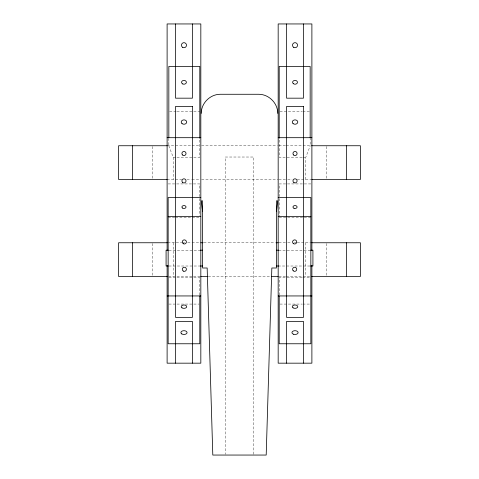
<?xml version="1.0" encoding="UTF-8"?>
<svg xmlns="http://www.w3.org/2000/svg" width="479" height="479" viewBox="0 0 479 479"><rect width="100%" height="100%" fill="white"/><g stroke="black" fill="none" stroke-linecap="round" stroke-linejoin="round"><path stroke-width="0.36" stroke-dasharray="2.4 1.8" d="M305.776 179.457L305.776 157.346L310.224 145.742M169.572 111.35L176.206 111.35M176.943 111.35L199.797 111.35M279.94 111.35L302.057 111.35M302.794 111.35L309.428 111.35M167.111 145.742L191.301 145.742M192.037 145.742L200.096 145.742M201.575 145.742L277.425 145.742M278.904 145.742L285.502 145.742M286.232 145.742L310.422 145.742M168.776 145.742L173.224 157.346L176.176 157.346M176.919 157.346L199.797 157.346L199.797 138.054M302.081 157.346L279.203 157.346L279.203 137.689M302.824 157.346L305.776 157.346M167.111 179.457L181.775 179.457M186.906 179.457L191.301 179.457M192.037 179.457L200.096 179.457M201.575 179.457L278.173 179.457M278.904 179.457L286.963 179.457M287.699 179.457L292.094 179.457M297.225 179.457L311.009 179.457M168.147 183.93L199.797 183.93L199.797 215.448M310.853 183.93L279.203 183.93L279.203 216.909M168.147 217.646L174.805 217.646M175.506 217.646L199.797 217.646M279.203 217.646L303.494 217.646M304.195 217.646L310.853 217.646M167.794 242.757L181.775 242.757M182.505 242.757L184.702 242.757M187.636 242.757L191.301 242.757M192.037 242.757L200.096 242.757M203.803 242.757L275.197 242.757M278.904 242.757L286.963 242.757M287.699 242.757L291.364 242.757M294.298 242.757L296.495 242.757M297.225 242.757L311.889 242.757M168.889 250.188L200.827 250.188M278.682 250.188L310.111 250.188M168.889 266.013L200.827 266.013M278.173 266.013L310.111 266.013M168.578 276.473L192.768 276.473M193.498 276.473L200.096 276.473M208.269 276.473L270.731 276.473M278.904 276.473L285.502 276.473M286.232 276.473L310.422 276.473M168.883 277.64L176.242 277.64M176.979 277.64L199.797 277.64L199.797 295.262M302.021 277.64L279.203 277.64L279.203 295.262M302.758 277.64L310.117 277.64M168.883 304.075L176.242 304.075M176.979 304.075L199.06 304.075M279.94 304.075L302.021 304.075M302.758 304.075L310.117 304.075M326.72 146.472L326.72 178.721M326.72 243.494L326.72 275.742M310.164 137.689L310.164 145.742M305.776 242.757L305.776 276.473M253.816 454.302L253.816 157.022L225.184 157.022L225.184 454.302M173.224 157.346L173.224 179.457M173.224 242.757L173.224 276.473M168.836 138.263L168.836 145.742M152.28 146.472L152.28 178.721M152.28 243.494L152.28 275.742"/><path stroke-width="0.72" d="M276.449 211.604L277.754 200.647M201.246 113.403C201.18 103.165 210.137 94.213 220.376 94.273L258.624 94.273C268.863 94.213 277.82 103.165 277.754 113.403M167.111 137.689L200.827 137.689M278.173 137.689L311.889 137.689M167.345 145.742L118.606 145.742L118.606 179.457L167.243 179.457M311.655 145.742L360.394 145.742L360.394 179.457L311.757 179.457M200.827 197.552L168.147 197.552L168.147 343.766L199.797 343.766L199.797 295.944M278.173 197.552L310.853 197.552L310.853 343.766L279.203 343.766L279.203 295.944M168.147 216.472L200.827 216.472M278.173 216.472L310.853 216.472M167.243 242.757L118.606 242.757L118.606 276.473L167.243 276.473M200.827 242.757L203.06 242.757M275.94 242.757L278.173 242.757M311.757 242.757L360.394 242.757L360.394 276.473L311.757 276.473M168.315 250.188L166.081 250.188L166.081 266.013L168.315 266.013M200.318 250.188L202.551 250.188M276.449 250.188L278.682 250.188M310.685 250.188L312.919 250.188L312.919 266.013L310.685 266.013M200.318 266.013L202.551 266.013M276.449 266.013L278.682 266.013M200.827 276.473L207.521 276.473M271.479 276.473L278.173 276.473M167.111 295.944L200.827 295.944M278.173 295.944L311.889 295.944M201.246 200.647L202.551 211.604M346.539 145.742L346.539 179.457M346.539 242.757L346.539 276.473M311.889 250.409L311.889 23.95L278.173 23.95L278.173 363.172L311.889 363.172L311.889 265.342M310.164 137.689L310.164 66.431L279.203 66.431L279.203 138.054M303.458 23.95L303.458 98.177L286.598 98.177L286.598 23.95M303.458 363.172L303.458 321.397L286.598 321.397L286.598 363.172M276.449 200.647L276.449 268L271.838 268L266.198 455.05L212.802 455.05L207.162 268L202.551 268L202.551 200.647M199.797 138.054L199.797 66.431L168.836 66.431L168.836 137.689M192.402 23.95L192.402 98.177L175.542 98.177L175.542 23.95M192.402 363.172L192.402 321.397L175.542 321.397L175.542 363.172M167.111 250.409L167.111 23.95L200.827 23.95L200.827 363.172L167.111 363.172L167.111 265.342M132.461 145.742L132.461 179.457M132.461 242.757L132.461 276.473M192.402 106.428L175.542 106.428L175.542 317.391L192.402 317.391L192.402 106.428M303.458 106.428L286.598 106.428L286.598 317.391L303.458 317.391L303.458 106.428M183.307 243.721A2.066 2.066 0 0 0 186.403 241.931A2.066 2.066 0 0 0 183.307 240.147A2.066 2.066 0 0 0 183.307 243.721M183.307 271.084A2.066 2.066 0 0 0 186.403 269.3A2.066 2.066 0 0 0 183.307 267.51A2.066 2.066 0 0 0 183.307 271.084M182.511 208.048A2.066 1.461 0 0 0 185.966 207.389A2.066 1.461 0 0 0 183.439 205.605A2.066 1.461 0 0 0 182.511 208.048M182.768 83.957A2.407 1.91 0 0 0 186.379 82.304A2.407 1.91 0 0 0 182.768 80.652A2.407 1.91 0 0 0 182.768 83.957M182.026 123.6A2.754 2.179 0 0 0 186.63 122.624A2.754 2.179 0 0 0 183.259 119.954A2.754 2.179 0 0 0 182.026 123.6M182.709 47.373A2.521 2.521 0 0 0 186.493 45.194A2.521 2.521 0 0 0 182.709 43.008A2.521 2.521 0 0 0 182.709 47.373M182.511 182.331A2.066 2.066 0 0 0 185.966 181.409A2.066 2.066 0 0 0 183.439 178.883A2.066 2.066 0 0 0 182.511 182.331M182.511 154.968A2.066 2.066 0 0 0 185.966 154.04A2.066 2.066 0 0 0 183.439 151.514A2.066 2.066 0 0 0 182.511 154.968M181.781 333.917A3.096 1.892 0 0 0 186.96 333.073A3.096 1.892 0 0 0 183.17 330.755A3.096 1.892 0 0 0 181.781 333.917M182.026 307.853A2.754 1.676 0 0 0 186.63 307.105A2.754 1.676 0 0 0 183.259 305.045A2.754 1.676 0 0 0 182.026 307.853M293.202 243.392A2.066 2.066 0 0 0 296.657 242.464A2.066 2.066 0 0 0 294.124 239.937A2.066 2.066 0 0 0 293.202 243.392M293.202 270.761A2.066 2.066 0 0 0 296.657 269.833A2.066 2.066 0 0 0 294.124 267.306A2.066 2.066 0 0 0 293.202 270.761M293.328 83.651A2.407 1.91 0 0 0 297.357 82.795A2.407 1.91 0 0 0 294.405 80.46A2.407 1.91 0 0 0 293.328 83.651M293.082 123.6A2.754 2.179 0 0 0 297.687 122.624A2.754 2.179 0 0 0 294.316 119.954A2.754 2.179 0 0 0 293.082 123.6M293.765 47.373A2.521 2.521 0 0 0 297.549 45.194A2.521 2.521 0 0 0 293.765 43.008A2.521 2.521 0 0 0 293.765 47.373M293.998 182.661A2.066 2.066 0 0 0 297.094 180.876A2.066 2.066 0 0 0 293.998 179.086A2.066 2.066 0 0 0 293.998 182.661M293.567 154.968A2.066 2.066 0 0 0 297.022 154.04A2.066 2.066 0 0 0 294.495 151.514A2.066 2.066 0 0 0 293.567 154.968M293.998 208.275A2.066 1.461 0 0 0 297.094 207.012A2.066 1.461 0 0 0 293.998 205.748A2.066 1.461 0 0 0 293.998 208.275M293.477 334.216A3.096 1.892 0 0 0 298.124 332.582A3.096 1.892 0 0 0 293.477 330.947A3.096 1.892 0 0 0 293.477 334.216M293.082 307.853A2.754 1.676 0 0 0 297.687 307.105A2.754 1.676 0 0 0 294.316 305.045A2.754 1.676 0 0 0 293.082 307.853"/></g></svg>
